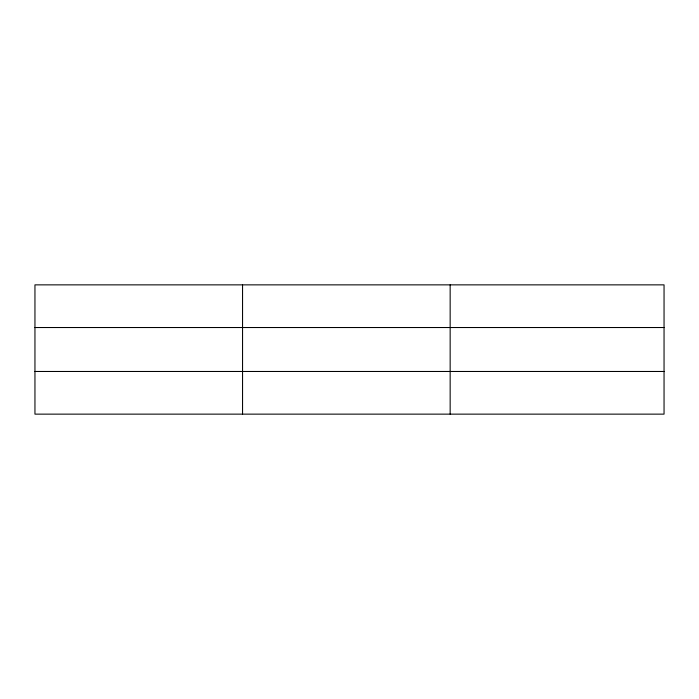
<?xml version="1.0" encoding="UTF-8"?>
<svg xmlns="http://www.w3.org/2000/svg" width="699" height="699" viewBox="0 0 699 699"><rect width="100%" height="100%" fill="white"/><g stroke="black" fill="none" stroke-linecap="round" stroke-linejoin="round"><path stroke-width="1.05" d="M242.553 284.86L242.553 414.14M450.156 284.86L450.156 414.14M664.05 371.475L664.05 414.14L34.95 414.14L34.95 284.86L664.05 284.86L664.05 371.475L34.95 371.475M34.95 327.525L664.05 327.525"/></g></svg>
